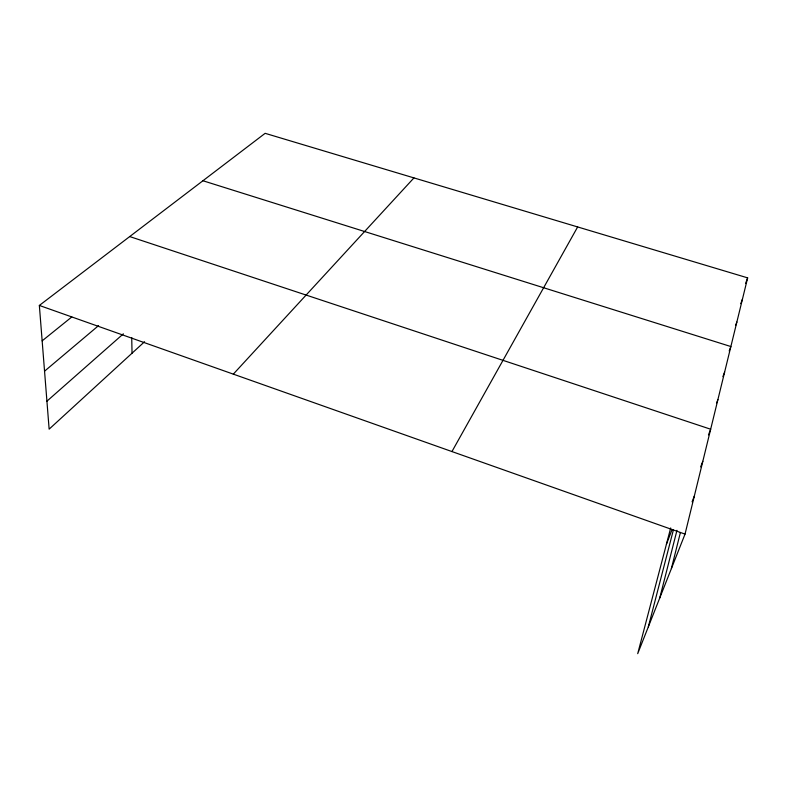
<?xml version="1.0" encoding="UTF-8"?>
<svg xmlns="http://www.w3.org/2000/svg" width="787" height="787" viewBox="0 0 787 787"><rect width="100%" height="100%" fill="white"/><g stroke="black" fill="none" stroke-linecap="round" stroke-linejoin="round"><path stroke-width="1.18" d="M670.691 527.959L637.706 653.672L685.034 534.107L747.65 277.87L265.14 133.328L39.35 305.445L49.138 429.151L144.572 341.725M671.38 568.617L680.411 532.494M659.752 597.982L676.968 530.34M648.321 626.875L673.436 529.759M745.545 283.546L747.65 277.87M740.774 303.664L742.436 299.208M735.579 325.454L736.858 322.05M729.185 351.002L730.867 346.546L202.938 180.744M722.899 376.629L724.63 372.084M716.632 402.914L717.911 399.57M666.422 544.23L672.078 529.533M708.477 434.906L710.661 429.22L129.717 236.562M700.656 466.888L702.821 461.31M692.088 501.821L694.311 496.154M451.945 451.561L577.648 226.941M233.316 374.14L413.942 177.911M46.925 401.173L123.362 333.836M44.554 371.179L98.591 325.592M42.154 340.85L71.804 316.954M39.35 305.445L685.034 534.107M131.724 337.515L132.039 353.196"/></g></svg>
